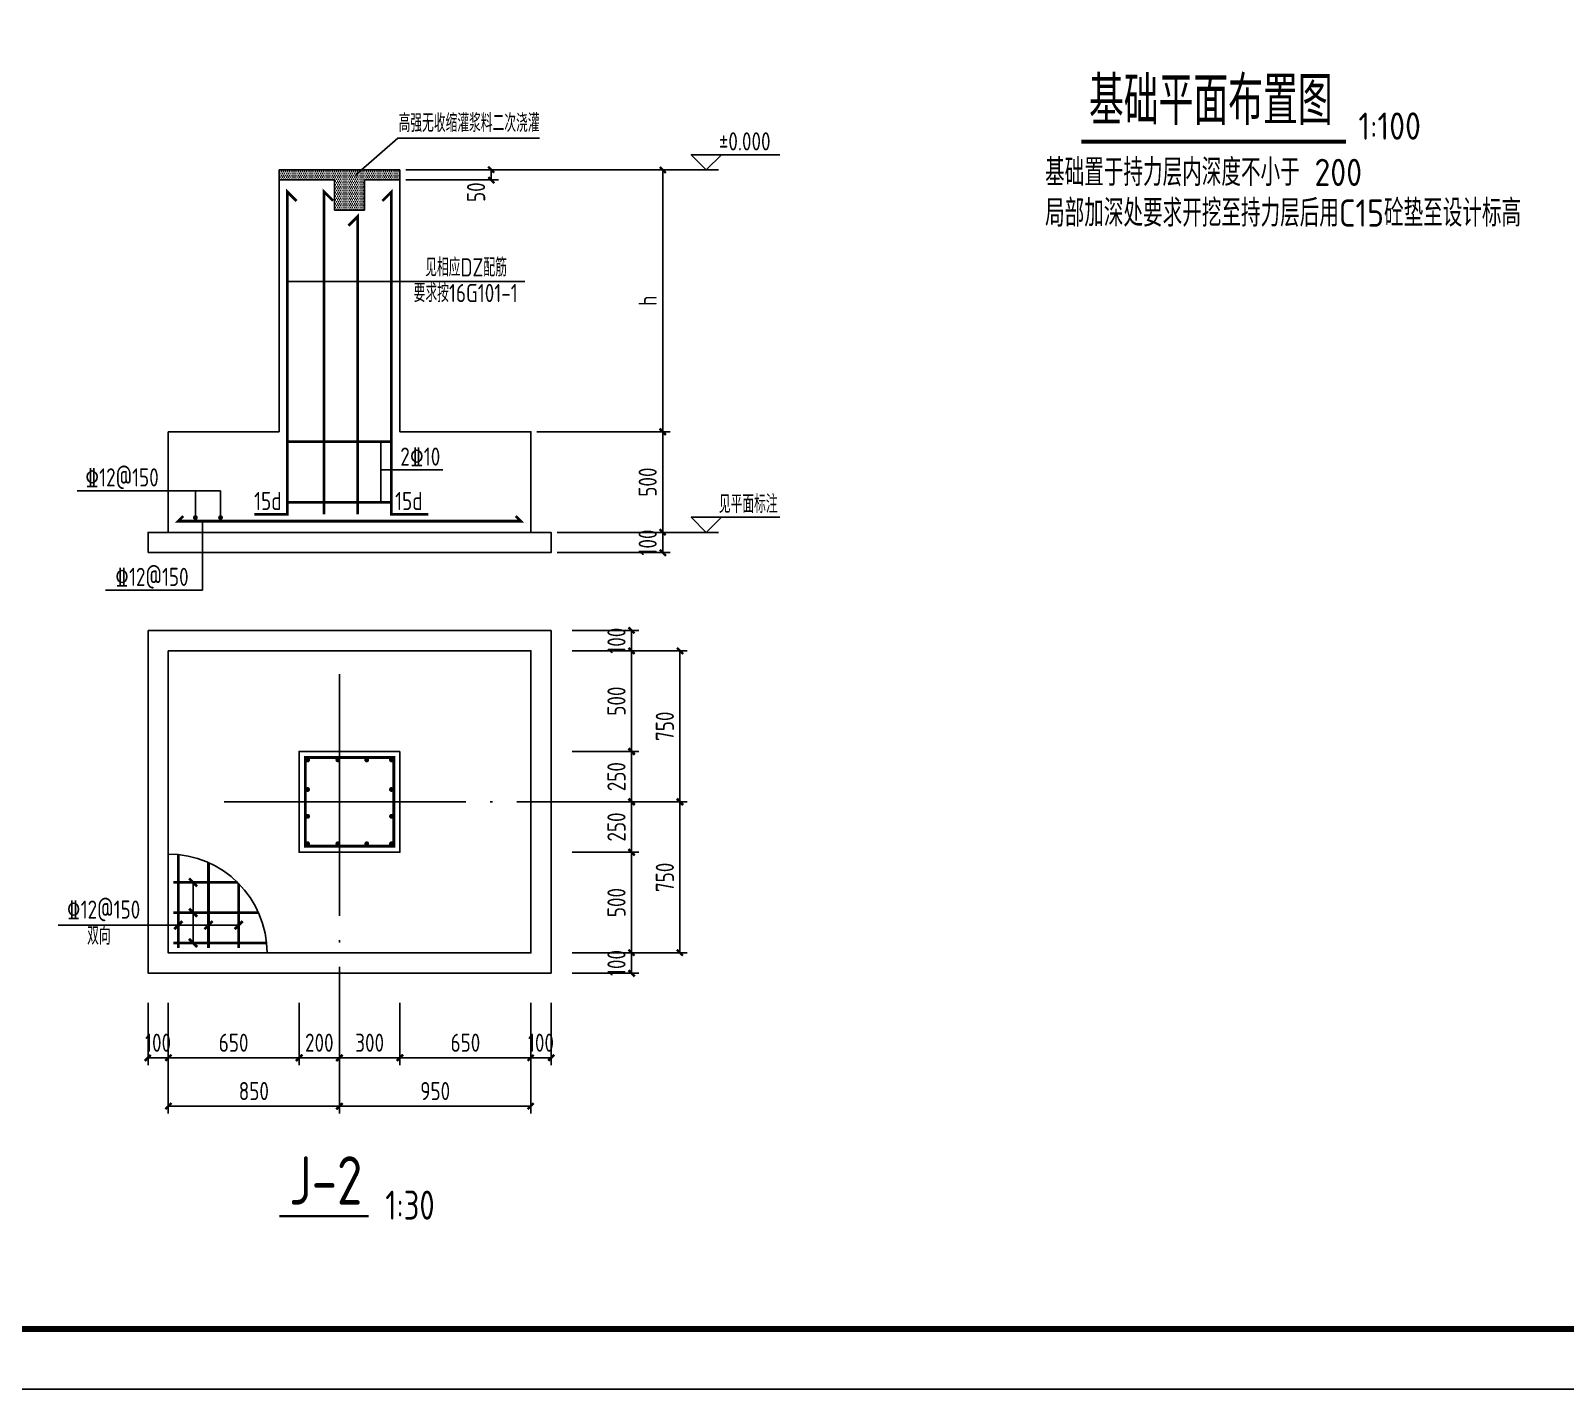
# Model space of a CAD drawing. Header units: millimetres. Extents: x 866561 to 876967, y 40200 to 44891.
# Drawn here: x 867710.8 to 867964.7, y 40201.4 to 40426.1 of the extents above; entities that cross this region are included whole.
import ezdxf

# ---------------------------------------------------------------- set-up
doc = ezdxf.new("R2010")
doc.units = ezdxf.units.MM
doc.header["$LTSCALE"] = 1000
doc.header["$MEASUREMENT"] = 0
doc.linetypes.add('DOTE', pattern=[2.42, 2, -0.2, 0.02, -0.2])
for name, color, linetype in [('1505', 2, 'Continuous'), ('1525', 1, 'Continuous'), ('1526', 7, 'Continuous'), ('1527', 7, 'Continuous'), ('1530', 253, 'Continuous'), ('1534', 7, 'Continuous'), ('DIM', 7, 'Continuous'), ('DOTE', 1, 'DOTE'), ('NUM', 7, 'Continuous'), ('图名下划线', 7, 'Continuous'), ('文字', 7, 'Continuous'), ('构造柱', 3, 'Continuous')]:
    doc.layers.add(name, color=color, linetype=linetype)
doc.styles.add('GBHZ', font='gbenor.shx', dxfattribs={"width": 0.9, "bigfont": 'gbcbig.shx'})
doc.dimstyles.new('Y30', dxfattribs={"dimscale": 0, "dimtxt": 3, "dimasz": 0.01, "dimexe": 1.2, "dimexo": 1, "dimgap": 1, "dimtad": 1, "dimdec": 0, "dimlfac": 30, "dimzin": 0, "dimdsep": 46, "dimtxsty": 'GBHZ', "dimblk1": 'DX', "dimblk2": 'DX', "dimsah": 1, "dimcen": 0.09, "dimdle": 1, "dimadec": 0, "dimazin": 0, "dimtfac": 1, "dimtdec": 0, "dimtix": 1, "dimtmove": 2, "dimatfit": 3, "dimldrblk": 'DX', "dimfxl": 0, "dimtolj": 1, "dimtzin": 0, "dimarcsym": 0})

# ---------------------------------------------------------------- blocks, each defined once
blk = doc.blocks.new('DX')
at = {"color": 0, "linetype": 'ByBlock', "const_width": 40}
blk.add_lwpolyline([(-54, -51), (46, 49)], dxfattribs=at)
blk = doc.blocks.new('*D490')
at = {"layer": 'Defpoints', "color": 0, "transparency": 16777216}
for p in [(867730.24, 40266.3), (867733.57, 40266.3), (867733.57, 40256.2)]:
    blk.add_point(p, dxfattribs=at)
at = {"layer": 'dim', "color": 0, "lineweight": -2, "transparency": 16777216}
for p, q in [((867730.24, 40265.3), (867730.24, 40255)), ((867733.57, 40265.3), (867733.57, 40255)), ((867730.23, 40256.2), (867730.22, 40256.2)), ((867730.24, 40256.2), (867733.57, 40256.2)), ((867733.58, 40256.2), (867733.59, 40256.2))]:
    blk.add_line(p, q, dxfattribs=at)
at = {"layer": 'dim', "color": 0, "lineweight": -2, "transparency": 16777216, "xscale": 0.01, "yscale": 0.01, "zscale": 0.01}
blk.add_blockref('DX', (867730.24, 40256.2), dxfattribs=at)
at = {"layer": 'dim', "color": 0, "lineweight": -2, "transparency": 16777216, "xscale": 0.01, "yscale": 0.01, "zscale": 0.01, "rotation": 180}
blk.add_blockref('DX', (867733.57, 40256.2), dxfattribs=at)
at = {"layer": 'dim', "color": 0, "transparency": 16777216, "insert": (867731.9, 40258.7), "char_height": 3, "attachment_point": 5, "style": 'GBHZ'}
blk.add_mtext('\\A1;100', dxfattribs=at)
blk = doc.blocks.new('*D491')
at = {"layer": 'Defpoints', "color": 0, "transparency": 16777216}
for p in [(867771.9, 40266.3), (867793.57, 40266.3), (867771.9, 40256.2)]:
    blk.add_point(p, dxfattribs=at)
at = {"layer": 'dim', "color": 0, "lineweight": -2, "transparency": 16777216}
for p, q in [((867771.9, 40265.3), (867771.9, 40255)), ((867793.57, 40265.3), (867793.57, 40255)), ((867793.56, 40256.2), (867771.91, 40256.2))]:
    blk.add_line(p, q, dxfattribs=at)
at = {"layer": 'dim', "color": 0, "lineweight": -2, "transparency": 16777216, "xscale": 0.01, "yscale": 0.01, "zscale": 0.01, "rotation": 180}
blk.add_blockref('DX', (867771.9, 40256.2), dxfattribs=at)
at = {"layer": 'dim', "color": 0, "lineweight": -2, "transparency": 16777216, "xscale": 0.01, "yscale": 0.01, "zscale": 0.01}
blk.add_blockref('DX', (867793.57, 40256.2), dxfattribs=at)
at = {"layer": 'dim', "color": 0, "transparency": 16777216, "insert": (867782.74, 40258.7), "char_height": 3, "attachment_point": 5, "style": 'GBHZ'}
blk.add_mtext('\\A1;650', dxfattribs=at)
blk = doc.blocks.new('*D492')
at = {"layer": 'Defpoints', "color": 0, "transparency": 16777216}
for p in [(867761.9, 40266.3), (867771.9, 40266.3), (867761.9, 40256.2)]:
    blk.add_point(p, dxfattribs=at)
at = {"layer": 'dim', "color": 0, "lineweight": -2, "transparency": 16777216}
for p, q in [((867761.9, 40265.3), (867761.9, 40255)), ((867771.9, 40265.3), (867771.9, 40255)), ((867771.89, 40256.2), (867761.91, 40256.2))]:
    blk.add_line(p, q, dxfattribs=at)
at = {"layer": 'dim', "color": 0, "lineweight": -2, "transparency": 16777216, "xscale": 0.01, "yscale": 0.01, "zscale": 0.01, "rotation": 180}
blk.add_blockref('DX', (867761.9, 40256.2), dxfattribs=at)
at = {"layer": 'dim', "color": 0, "lineweight": -2, "transparency": 16777216, "xscale": 0.01, "yscale": 0.01, "zscale": 0.01}
blk.add_blockref('DX', (867771.9, 40256.2), dxfattribs=at)
at = {"layer": 'dim', "color": 0, "transparency": 16777216, "insert": (867766.9, 40258.7), "char_height": 3, "attachment_point": 5, "style": 'GBHZ'}
blk.add_mtext('\\A1;300', dxfattribs=at)
blk = doc.blocks.new('*D493')
at = {"layer": 'Defpoints', "color": 0, "transparency": 16777216}
for p in [(867755.24, 40266.3), (867761.9, 40266.3), (867755.24, 40256.2)]:
    blk.add_point(p, dxfattribs=at)
at = {"layer": 'dim', "color": 0, "lineweight": -2, "transparency": 16777216}
for p, q in [((867755.24, 40265.3), (867755.24, 40255)), ((867761.9, 40265.3), (867761.9, 40255)), ((867761.89, 40256.2), (867755.25, 40256.2))]:
    blk.add_line(p, q, dxfattribs=at)
at = {"layer": 'dim', "color": 0, "lineweight": -2, "transparency": 16777216, "xscale": 0.01, "yscale": 0.01, "zscale": 0.01, "rotation": 180}
blk.add_blockref('DX', (867755.24, 40256.2), dxfattribs=at)
at = {"layer": 'dim', "color": 0, "lineweight": -2, "transparency": 16777216, "xscale": 0.01, "yscale": 0.01, "zscale": 0.01}
blk.add_blockref('DX', (867761.9, 40256.2), dxfattribs=at)
at = {"layer": 'dim', "color": 0, "transparency": 16777216, "insert": (867758.57, 40258.7), "char_height": 3, "attachment_point": 5, "style": 'GBHZ'}
blk.add_mtext('\\A1;200', dxfattribs=at)
blk = doc.blocks.new('*D494')
at = {"layer": 'Defpoints', "color": 0, "transparency": 16777216}
for p in [(867733.57, 40266.3), (867755.24, 40266.3), (867733.57, 40256.2)]:
    blk.add_point(p, dxfattribs=at)
at = {"layer": 'dim', "color": 0, "lineweight": -2, "transparency": 16777216}
for p, q in [((867733.57, 40265.3), (867733.57, 40255)), ((867755.24, 40265.3), (867755.24, 40255)), ((867755.23, 40256.2), (867733.58, 40256.2))]:
    blk.add_line(p, q, dxfattribs=at)
at = {"layer": 'dim', "color": 0, "lineweight": -2, "transparency": 16777216, "xscale": 0.01, "yscale": 0.01, "zscale": 0.01, "rotation": 180}
blk.add_blockref('DX', (867733.57, 40256.2), dxfattribs=at)
at = {"layer": 'dim', "color": 0, "lineweight": -2, "transparency": 16777216, "xscale": 0.01, "yscale": 0.01, "zscale": 0.01}
blk.add_blockref('DX', (867755.24, 40256.2), dxfattribs=at)
at = {"layer": 'dim', "color": 0, "transparency": 16777216, "insert": (867744.4, 40258.7), "char_height": 3, "attachment_point": 5, "style": 'GBHZ'}
blk.add_mtext('\\A1;650', dxfattribs=at)
blk = doc.blocks.new('*D495')
at = {"layer": 'Defpoints', "color": 0, "transparency": 16777216}
for p in [(867793.57, 40266.3), (867796.9, 40266.3), (867796.9, 40256.2)]:
    blk.add_point(p, dxfattribs=at)
at = {"layer": 'dim', "color": 0, "lineweight": -2, "transparency": 16777216}
for p, q in [((867793.57, 40265.3), (867793.57, 40255)), ((867796.9, 40265.3), (867796.9, 40255)), ((867793.56, 40256.2), (867793.55, 40256.2)), ((867793.57, 40256.2), (867796.9, 40256.2)), ((867796.91, 40256.2), (867796.92, 40256.2))]:
    blk.add_line(p, q, dxfattribs=at)
at = {"layer": 'dim', "color": 0, "lineweight": -2, "transparency": 16777216, "xscale": 0.01, "yscale": 0.01, "zscale": 0.01}
blk.add_blockref('DX', (867793.57, 40256.2), dxfattribs=at)
at = {"layer": 'dim', "color": 0, "lineweight": -2, "transparency": 16777216, "xscale": 0.01, "yscale": 0.01, "zscale": 0.01, "rotation": 180}
blk.add_blockref('DX', (867796.9, 40256.2), dxfattribs=at)
at = {"layer": 'dim', "color": 0, "transparency": 16777216, "insert": (867795.24, 40258.7), "char_height": 3, "attachment_point": 5, "style": 'GBHZ'}
blk.add_mtext('\\A1;100', dxfattribs=at)
blk = doc.blocks.new('*D496')
at = {"layer": 'Defpoints', "color": 0, "transparency": 16777216}
for p in [(867733.57, 40266.3), (867761.9, 40266.3), (867761.9, 40248.2)]:
    blk.add_point(p, dxfattribs=at)
at = {"layer": 'dim', "color": 0, "lineweight": -2, "transparency": 16777216}
for p, q in [((867733.57, 40265.3), (867733.57, 40247)), ((867761.9, 40265.3), (867761.9, 40247)), ((867733.58, 40248.2), (867761.89, 40248.2))]:
    blk.add_line(p, q, dxfattribs=at)
at = {"layer": 'dim', "color": 0, "lineweight": -2, "transparency": 16777216, "xscale": 0.01, "yscale": 0.01, "zscale": 0.01, "rotation": 180}
blk.add_blockref('DX', (867733.57, 40248.2), dxfattribs=at)
at = {"layer": 'dim', "color": 0, "lineweight": -2, "transparency": 16777216, "xscale": 0.01, "yscale": 0.01, "zscale": 0.01}
blk.add_blockref('DX', (867761.9, 40248.2), dxfattribs=at)
at = {"layer": 'dim', "color": 0, "transparency": 16777216, "insert": (867747.74, 40250.7), "char_height": 3, "attachment_point": 5, "style": 'GBHZ'}
blk.add_mtext('\\A1;850', dxfattribs=at)
blk = doc.blocks.new('*D497')
at = {"layer": 'Defpoints', "color": 0, "transparency": 16777216}
for p in [(867761.9, 40266.3), (867793.57, 40266.3), (867793.57, 40248.2)]:
    blk.add_point(p, dxfattribs=at)
at = {"layer": 'dim', "color": 0, "lineweight": -2, "transparency": 16777216}
for p, q in [((867761.9, 40265.3), (867761.9, 40247)), ((867793.57, 40265.3), (867793.57, 40247)), ((867761.91, 40248.2), (867793.56, 40248.2))]:
    blk.add_line(p, q, dxfattribs=at)
at = {"layer": 'dim', "color": 0, "lineweight": -2, "transparency": 16777216, "xscale": 0.01, "yscale": 0.01, "zscale": 0.01, "rotation": 180}
blk.add_blockref('DX', (867761.9, 40248.2), dxfattribs=at)
at = {"layer": 'dim', "color": 0, "lineweight": -2, "transparency": 16777216, "xscale": 0.01, "yscale": 0.01, "zscale": 0.01}
blk.add_blockref('DX', (867793.57, 40248.2), dxfattribs=at)
at = {"layer": 'dim', "color": 0, "transparency": 16777216, "insert": (867777.74, 40250.7), "char_height": 3, "attachment_point": 5, "style": 'GBHZ'}
blk.add_mtext('\\A1;950', dxfattribs=at)
blk = doc.blocks.new('*D498')
at = {"layer": 'Defpoints', "color": 0, "transparency": 16777216}
for p in [(867799.4, 40326.89), (867799.4, 40323.56), (867810.23, 40323.56)]:
    blk.add_point(p, dxfattribs=at)
at = {"layer": 'dim', "color": 0, "lineweight": -2, "transparency": 16777216}
for p, q in [((867800.4, 40326.89), (867811.43, 40326.89)), ((867810.23, 40326.9), (867810.23, 40326.91)), ((867810.23, 40326.89), (867810.23, 40323.56)), ((867800.4, 40323.56), (867811.43, 40323.56)), ((867810.23, 40323.55), (867810.23, 40323.54))]:
    blk.add_line(p, q, dxfattribs=at)
at = {"layer": 'dim', "color": 0, "lineweight": -2, "transparency": 16777216, "xscale": 0.01, "yscale": 0.01, "zscale": 0.01}
for p, rotation in [((867810.23, 40326.89), 270), ((867810.23, 40323.56), 90)]:
    blk.add_blockref('DX', p, dxfattribs=dict(at, rotation=rotation))
at = {"layer": 'dim', "color": 0, "transparency": 16777216, "insert": (867807.73, 40325.22), "char_height": 3, "attachment_point": 5, "rotation": 90, "style": 'GBHZ'}
blk.add_mtext('\\A1;100', dxfattribs=at)
blk = doc.blocks.new('*D479')
at = {"layer": 'Defpoints', "color": 0, "transparency": 16777216}
for p in [(867799.4, 40323.56), (867799.4, 40306.89), (867810.23, 40306.89)]:
    blk.add_point(p, dxfattribs=at)
at = {"layer": 'dim', "color": 0, "lineweight": -2, "transparency": 16777216}
for p, q in [((867800.4, 40323.56), (867811.43, 40323.56)), ((867810.23, 40323.55), (867810.23, 40306.9)), ((867800.4, 40306.89), (867811.43, 40306.89))]:
    blk.add_line(p, q, dxfattribs=at)
at = {"layer": 'dim', "color": 0, "lineweight": -2, "transparency": 16777216, "xscale": 0.01, "yscale": 0.01, "zscale": 0.01}
for p, rotation in [((867810.23, 40323.56), 90), ((867810.23, 40306.89), 270)]:
    blk.add_blockref('DX', p, dxfattribs=dict(at, rotation=rotation))
at = {"layer": 'dim', "color": 0, "transparency": 16777216, "insert": (867807.73, 40315.22), "char_height": 3, "attachment_point": 5, "rotation": 90, "style": 'GBHZ'}
blk.add_mtext('\\A1;500', dxfattribs=at)
blk = doc.blocks.new('*D480')
at = {"layer": 'Defpoints', "color": 0, "transparency": 16777216}
for p in [(867799.4, 40306.89), (867799.4, 40298.56), (867810.23, 40298.56)]:
    blk.add_point(p, dxfattribs=at)
at = {"layer": 'dim', "color": 0, "lineweight": -2, "transparency": 16777216}
for p, q in [((867800.4, 40306.89), (867811.43, 40306.89)), ((867810.23, 40306.88), (867810.23, 40298.57)), ((867800.4, 40298.56), (867811.43, 40298.56))]:
    blk.add_line(p, q, dxfattribs=at)
at = {"layer": 'dim', "color": 0, "lineweight": -2, "transparency": 16777216, "xscale": 0.01, "yscale": 0.01, "zscale": 0.01}
for p, rotation in [((867810.23, 40306.89), 90), ((867810.23, 40298.56), 270)]:
    blk.add_blockref('DX', p, dxfattribs=dict(at, rotation=rotation))
at = {"layer": 'dim', "color": 0, "transparency": 16777216, "insert": (867807.73, 40302.72), "char_height": 3, "attachment_point": 5, "rotation": 90, "style": 'GBHZ'}
blk.add_mtext('\\A1;250', dxfattribs=at)
blk = doc.blocks.new('*D481')
at = {"layer": 'Defpoints', "color": 0, "transparency": 16777216}
for p in [(867799.4, 40298.56), (867799.4, 40290.22), (867810.23, 40290.22)]:
    blk.add_point(p, dxfattribs=at)
at = {"layer": 'dim', "color": 0, "lineweight": -2, "transparency": 16777216}
for p, q in [((867800.4, 40298.56), (867811.43, 40298.56)), ((867810.23, 40298.55), (867810.23, 40290.23)), ((867800.4, 40290.22), (867811.43, 40290.22))]:
    blk.add_line(p, q, dxfattribs=at)
at = {"layer": 'dim', "color": 0, "lineweight": -2, "transparency": 16777216, "xscale": 0.01, "yscale": 0.01, "zscale": 0.01}
for p, rotation in [((867810.23, 40298.56), 90), ((867810.23, 40290.22), 270)]:
    blk.add_blockref('DX', p, dxfattribs=dict(at, rotation=rotation))
at = {"layer": 'dim', "color": 0, "transparency": 16777216, "insert": (867807.73, 40294.39), "char_height": 3, "attachment_point": 5, "rotation": 90, "style": 'GBHZ'}
blk.add_mtext('\\A1;250', dxfattribs=at)
blk = doc.blocks.new('*D482')
at = {"layer": 'Defpoints', "color": 0, "transparency": 16777216}
for p in [(867799.4, 40290.22), (867799.4, 40273.56), (867810.23, 40273.56)]:
    blk.add_point(p, dxfattribs=at)
at = {"layer": 'dim', "color": 0, "lineweight": -2, "transparency": 16777216}
for p, q in [((867800.4, 40290.22), (867811.43, 40290.22)), ((867810.23, 40290.21), (867810.23, 40273.57)), ((867800.4, 40273.56), (867811.43, 40273.56))]:
    blk.add_line(p, q, dxfattribs=at)
at = {"layer": 'dim', "color": 0, "lineweight": -2, "transparency": 16777216, "xscale": 0.01, "yscale": 0.01, "zscale": 0.01}
for p, rotation in [((867810.23, 40290.22), 90), ((867810.23, 40273.56), 270)]:
    blk.add_blockref('DX', p, dxfattribs=dict(at, rotation=rotation))
at = {"layer": 'dim', "color": 0, "transparency": 16777216, "insert": (867807.73, 40281.89), "char_height": 3, "attachment_point": 5, "rotation": 90, "style": 'GBHZ'}
blk.add_mtext('\\A1;500', dxfattribs=at)
blk = doc.blocks.new('*D483')
at = {"layer": 'Defpoints', "color": 0, "transparency": 16777216}
for p in [(867799.4, 40273.56), (867799.4, 40270.22), (867810.23, 40270.22)]:
    blk.add_point(p, dxfattribs=at)
at = {"layer": 'dim', "color": 0, "lineweight": -2, "transparency": 16777216}
for p, q in [((867800.4, 40273.56), (867811.43, 40273.56)), ((867810.23, 40273.57), (867810.23, 40273.58)), ((867810.23, 40273.56), (867810.23, 40270.22)), ((867800.4, 40270.22), (867811.43, 40270.22)), ((867810.23, 40270.21), (867810.23, 40270.2))]:
    blk.add_line(p, q, dxfattribs=at)
at = {"layer": 'dim', "color": 0, "lineweight": -2, "transparency": 16777216, "xscale": 0.01, "yscale": 0.01, "zscale": 0.01}
for p, rotation in [((867810.23, 40273.56), 270), ((867810.23, 40270.22), 90)]:
    blk.add_blockref('DX', p, dxfattribs=dict(at, rotation=rotation))
at = {"layer": 'dim', "color": 0, "transparency": 16777216, "insert": (867807.73, 40271.89), "char_height": 3, "attachment_point": 5, "rotation": 90, "style": 'GBHZ'}
blk.add_mtext('\\A1;100', dxfattribs=at)
blk = doc.blocks.new('*D484')
at = {"layer": 'Defpoints', "color": 0, "transparency": 16777216}
for p in [(867799.4, 40298.56), (867818.23, 40298.56), (867799.4, 40273.56)]:
    blk.add_point(p, dxfattribs=at)
at = {"layer": 'dim', "color": 0, "lineweight": -2, "transparency": 16777216}
for p, q in [((867800.4, 40298.56), (867819.43, 40298.56)), ((867818.23, 40273.57), (867818.23, 40298.55)), ((867800.4, 40273.56), (867819.43, 40273.56))]:
    blk.add_line(p, q, dxfattribs=at)
at = {"layer": 'dim', "color": 0, "lineweight": -2, "transparency": 16777216, "xscale": 0.01, "yscale": 0.01, "zscale": 0.01}
for p, rotation in [((867818.23, 40298.56), 90), ((867818.23, 40273.56), 270)]:
    blk.add_blockref('DX', p, dxfattribs=dict(at, rotation=rotation))
at = {"layer": 'dim', "color": 0, "transparency": 16777216, "insert": (867815.73, 40286.06), "char_height": 3, "attachment_point": 5, "rotation": 90, "style": 'GBHZ'}
blk.add_mtext('\\A1;750', dxfattribs=at)
blk = doc.blocks.new('*D485')
at = {"layer": 'Defpoints', "color": 0, "transparency": 16777216}
for p in [(867799.4, 40323.56), (867818.23, 40323.56), (867799.4, 40298.56)]:
    blk.add_point(p, dxfattribs=at)
at = {"layer": 'dim', "color": 0, "lineweight": -2, "transparency": 16777216}
for p, q in [((867800.4, 40323.56), (867819.43, 40323.56)), ((867818.23, 40298.57), (867818.23, 40323.55)), ((867800.4, 40298.56), (867819.43, 40298.56))]:
    blk.add_line(p, q, dxfattribs=at)
at = {"layer": 'dim', "color": 0, "lineweight": -2, "transparency": 16777216, "xscale": 0.01, "yscale": 0.01, "zscale": 0.01}
for p, rotation in [((867818.23, 40323.56), 90), ((867818.23, 40298.56), 270)]:
    blk.add_blockref('DX', p, dxfattribs=dict(at, rotation=rotation))
at = {"layer": 'dim', "color": 0, "transparency": 16777216, "insert": (867815.73, 40311.06), "char_height": 3, "attachment_point": 5, "rotation": 90, "style": 'GBHZ'}
blk.add_mtext('\\A1;750', dxfattribs=at)
blk = doc.blocks.new('*D486')
at = {"layer": 'Defpoints', "color": 0, "transparency": 16777216}
for p in [(867796.9, 40343.13), (867815.39, 40343.13), (867796.9, 40339.8)]:
    blk.add_point(p, dxfattribs=at)
at = {"layer": 'dim', "color": 0, "lineweight": -2, "transparency": 16777216}
for p, q in [((867797.9, 40343.13), (867816.59, 40343.13)), ((867815.39, 40343.14), (867815.39, 40343.15)), ((867815.39, 40339.8), (867815.39, 40343.13)), ((867797.9, 40339.8), (867816.59, 40339.8)), ((867815.39, 40339.79), (867815.39, 40339.78))]:
    blk.add_line(p, q, dxfattribs=at)
at = {"layer": 'dim', "color": 0, "lineweight": -2, "transparency": 16777216, "xscale": 0.01, "yscale": 0.01, "zscale": 0.01}
for p, rotation in [((867815.39, 40343.13), 270), ((867815.39, 40339.8), 90)]:
    blk.add_blockref('DX', p, dxfattribs=dict(at, rotation=rotation))
at = {"layer": 'dim', "color": 0, "transparency": 16777216, "insert": (867812.89, 40341.46), "char_height": 3, "attachment_point": 5, "rotation": 90, "style": 'GBHZ'}
blk.add_mtext('\\A1;100', dxfattribs=at)
blk = doc.blocks.new('*D487')
at = {"layer": 'Defpoints', "color": 0, "transparency": 16777216}
for p in [(867784.49, 40403.13), (867815.39, 40403.13), (867793.57, 40359.8)]:
    blk.add_point(p, dxfattribs=at)
at = {"layer": 'dim', "color": 0, "lineweight": -2, "transparency": 16777216}
for p, q in [((867785.49, 40403.13), (867816.59, 40403.13)), ((867815.39, 40359.81), (867815.39, 40403.12)), ((867794.57, 40359.8), (867816.59, 40359.8))]:
    blk.add_line(p, q, dxfattribs=at)
at = {"layer": 'dim', "color": 0, "lineweight": -2, "transparency": 16777216, "xscale": 0.01, "yscale": 0.01, "zscale": 0.01}
for p, rotation in [((867815.39, 40403.13), 90), ((867815.39, 40359.8), 270)]:
    blk.add_blockref('DX', p, dxfattribs=dict(at, rotation=rotation))
at = {"layer": 'dim', "color": 0, "transparency": 16777216, "insert": (867812.89, 40381.46), "char_height": 3, "attachment_point": 5, "rotation": 90, "style": 'GBHZ'}
blk.add_mtext('\\A1;h', dxfattribs=at)
blk = doc.blocks.new('*D488')
at = {"layer": 'Defpoints', "color": 0, "transparency": 16777216}
for p in [(867771.9, 40403.13), (867771.9, 40401.46), (867787.01, 40401.46)]:
    blk.add_point(p, dxfattribs=at)
at = {"layer": 'dim', "color": 0, "lineweight": -2, "transparency": 16777216}
for p, q in [((867772.9, 40403.13), (867788.21, 40403.13)), ((867787.01, 40403.14), (867787.01, 40403.15)), ((867787.01, 40403.13), (867787.01, 40401.46)), ((867772.9, 40401.46), (867788.21, 40401.46)), ((867787.01, 40401.45), (867787.01, 40401.44))]:
    blk.add_line(p, q, dxfattribs=at)
at = {"layer": 'dim', "color": 0, "lineweight": -2, "transparency": 16777216, "xscale": 0.01, "yscale": 0.01, "zscale": 0.01}
for p, rotation in [((867787.01, 40403.13), 270), ((867787.01, 40401.46), 90)]:
    blk.add_blockref('DX', p, dxfattribs=dict(at, rotation=rotation))
at = {"layer": 'dim', "color": 0, "transparency": 16777216, "insert": (867784.51, 40399.43), "char_height": 3, "attachment_point": 5, "rotation": 90, "style": 'GBHZ'}
blk.add_mtext('\\A1;50', dxfattribs=at)
blk = doc.blocks.new('*D489')
at = {"layer": 'Defpoints', "color": 0, "transparency": 16777216}
for p in [(867793.57, 40359.8), (867796.9, 40343.13), (867815.39, 40343.13)]:
    blk.add_point(p, dxfattribs=at)
at = {"layer": 'dim', "color": 0, "lineweight": -2, "transparency": 16777216}
for p, q in [((867794.57, 40359.8), (867816.59, 40359.8)), ((867815.39, 40359.79), (867815.39, 40343.14)), ((867797.9, 40343.13), (867816.59, 40343.13))]:
    blk.add_line(p, q, dxfattribs=at)
at = {"layer": 'dim', "color": 0, "lineweight": -2, "transparency": 16777216, "xscale": 0.01, "yscale": 0.01, "zscale": 0.01}
for p, rotation in [((867815.39, 40359.8), 90), ((867815.39, 40343.13), 270)]:
    blk.add_blockref('DX', p, dxfattribs=dict(at, rotation=rotation))
at = {"layer": 'dim', "color": 0, "transparency": 16777216, "insert": (867812.89, 40351.46), "char_height": 3, "attachment_point": 5, "rotation": 90, "style": 'GBHZ'}
blk.add_mtext('\\A1;500', dxfattribs=at)

msp = doc.modelspace()

# ---------------------------------------------------------------- hatches: boundary and pattern name
at = {"layer": '构造柱'}
h = msp.add_hatch(dxfattribs=at)
h.set_pattern_fill('DOTS', color=256, scale=5, style=0)
h.set_pattern_definition([(0, (750.47678, -920.92955), (0.15625, 0.3125), [0, -0.3125])])
h.paths.add_polyline_path([(867766.071, 40401.465), (867771.904, 40401.465), (867771.904, 40403.132), (867751.904, 40403.132), (867751.904, 40401.465), (867761.071, 40401.465), (867761.071, 40396.465), (867766.071, 40396.465)])

# ---------------------------------------------------------------- linework, layer by layer
for p, q in [((867764.591, 40402.297, 40.505), (867771.535, 40408.349, 40.505)), ((867771.535, 40408.349, 40.505), (867794.976, 40408.349, 40.505)), ((868348.484, 40201.355), (867507.484, 40201.355))]:
    msp.add_line(p, q)
at = {"color": 0, "const_width": 1}
msp.add_lwpolyline([(868338.484, 40211.355), (867532.484, 40211.355), (867532.484, 40785.355), (868338.484, 40785.355)], close=True, dxfattribs=at)
at = {"const_width": 0.667}
msp.add_lwpolyline([(867884.629, 40407.786), (867928.395, 40407.786)], dxfattribs=at)
at = {"layer": '1505'}
for p, q in [((867751.904, 40403.132), (867771.904, 40403.132)), ((867751.904, 40359.798), (867751.904, 40403.132)), ((867771.904, 40359.798), (867771.904, 40403.132)), ((867751.904, 40401.465), (867761.071, 40401.465)), ((867761.071, 40401.465), (867761.071, 40396.465)), ((867766.071, 40401.465), (867771.904, 40401.465)), ((867766.071, 40401.465), (867766.071, 40396.465)), ((867761.071, 40396.465), (867766.071, 40396.465)), ((867733.571, 40343.132), (867733.571, 40359.798)), ((867733.571, 40359.798), (867751.904, 40359.798))]:
    msp.add_line(p, q, dxfattribs=at)
for points in [[(867793.571, 40343.132), (867793.571, 40359.798), (867771.904, 40359.798)], [(867730.238, 40339.798), (867796.904, 40339.798), (867796.904, 40343.132), (867730.238, 40343.132), (867730.238, 40339.798)], [(867730.238, 40326.889), (867730.238, 40270.222), (867796.904, 40270.222), (867796.904, 40326.889), (867730.238, 40326.889)], [(867733.571, 40323.555), (867733.571, 40273.555), (867793.571, 40273.555), (867793.571, 40323.555), (867733.571, 40323.555)]]:
    msp.add_lwpolyline(points, dxfattribs=at)
msp.add_lwpolyline([(867771.904, 40306.889), (867771.904, 40290.222), (867755.238, 40290.222), (867755.238, 40306.889)], close=True, dxfattribs=at)
msp.add_arc((867733.571, 40273.555), 16.363, 0, 90, dxfattribs=at)
at = {"layer": '1525', "const_width": 0.45}
for points in [[(867754.804, 40397.965), (867753.304, 40399.465), (867753.304, 40346.132), (867747.834, 40346.132)], [(867759.353, 40346.132), (867759.353, 40399.495), (867760.853, 40397.995)], [(867769.004, 40397.965), (867770.504, 40399.465), (867770.504, 40346.132), (867776.63, 40346.132)], [(867764.912, 40346.132), (867764.912, 40395.396), (867763.412, 40393.896)], [(867753.304, 40358.132), (867770.504, 40358.132)], [(867736.071, 40345.832), (867735.238, 40344.998), (867791.904, 40344.998), (867791.071, 40345.832)], [(867753.304, 40348.132), (867770.504, 40348.132)], [(867756.238, 40291.222), (867756.238, 40305.889), (867770.904, 40305.889), (867770.904, 40291.222), (867756.238, 40291.222)], [(867735.238, 40274.389), (867735.238, 40289.833)], [(867740.238, 40274.389), (867740.238, 40288.499)], [(867734.405, 40285.222), (867745.045, 40285.222)], [(867745.238, 40274.389), (867745.238, 40285.029)], [(867734.405, 40280.222), (867748.515, 40280.222)], [(867734.405, 40275.222), (867749.849, 40275.222)]]:
    msp.add_lwpolyline(points, dxfattribs=at)
at = {"layer": '1525', "const_width": 0.4}
for points in [[(867738.271, 40345.582, 1), (867737.871, 40345.582, 1), (867738.271, 40345.582, 1)], [(867742.437, 40345.582, 1), (867742.037, 40345.582, 1), (867742.437, 40345.582, 1)], [(867756.638, 40305.289, -1), (867756.638, 40305.689, -1), (867756.638, 40305.289, -1)], [(867761.641, 40305.289, 1), (867761.641, 40305.689, 1), (867761.641, 40305.289, 1)], [(867766.418, 40305.289, -1), (867766.418, 40305.689, -1), (867766.418, 40305.289, -1)], [(867770.504, 40305.289, -1), (867770.504, 40305.689, -1), (867770.504, 40305.289, -1)], [(867756.638, 40300.398, -1), (867756.638, 40300.798, -1), (867756.638, 40300.398, -1)], [(867770.504, 40300.398, -1), (867770.504, 40300.798, -1), (867770.504, 40300.398, -1)], [(867756.638, 40295.956, -1), (867756.638, 40296.356, -1), (867756.638, 40295.956, -1)], [(867770.504, 40295.956, -1), (867770.504, 40296.356, -1), (867770.504, 40295.956, -1)], [(867756.638, 40291.422, -1), (867756.638, 40291.822, -1), (867756.638, 40291.422, -1)], [(867761.641, 40291.422, 1), (867761.641, 40291.822, 1), (867761.641, 40291.422, 1)], [(867766.418, 40291.422, -1), (867766.418, 40291.822, -1), (867766.418, 40291.422, -1)], [(867770.504, 40291.422, -1), (867770.504, 40291.822, -1), (867770.504, 40291.422, -1)]]:
    msp.add_lwpolyline(points, format="xyb", dxfattribs=at)
at = {"layer": '1526'}
for p, q in [((867742.237, 40350.038), (867718.507, 40350.038)), ((867738.071, 40345.582), (867738.071, 40350.038)), ((867742.237, 40345.582), (867742.237, 40350.038)), ((867739.237, 40344.998), (867739.237, 40333.578)), ((867723.23, 40333.578), (867739.237, 40333.578)), ((867737.692, 40275.222), (867737.692, 40285.222)), ((867715.4, 40278.148), (867745.238, 40278.148))]:
    msp.add_line(p, q, dxfattribs=at)
at = {"layer": '1527', "const_width": 0.45}
for points in [[(867737.025, 40285.889), (867738.359, 40284.555)], [(867737.025, 40280.889), (867738.359, 40279.555)], [(867734.571, 40277.481), (867735.905, 40278.814)], [(867739.571, 40277.481), (867740.905, 40278.814)], [(867744.571, 40277.481), (867745.905, 40278.814)], [(867737.025, 40275.889), (867738.359, 40274.555)]]:
    msp.add_lwpolyline(points, dxfattribs=at)
at = {"layer": '1530'}
for p, q in [((867753.304, 40384.651), (867792.561, 40384.651)), ((867768.755, 40358.132), (867768.755, 40348.132)), ((867768.755, 40353.492), (867778.987, 40353.492)), ((867816.586, 40343.132), (867824.586, 40343.132))]:
    msp.add_line(p, q, dxfattribs=at)
at = {"layer": '1534'}
msp.add_line((867816.586, 40403.132), (867824.586, 40403.132), dxfattribs=at)
for points in [[(867825.086, 40405.632), (867822.586, 40403.132), (867820.086, 40405.632), (867834.745, 40405.632)], [(867825.086, 40345.632), (867822.586, 40343.132), (867820.086, 40345.632), (867834.745, 40345.632)]]:
    msp.add_lwpolyline(points, dxfattribs=at)
at = {"layer": 'DOTE', "linetype": 'DOTE', "ltscale": 0.02}
for p, q in [((867761.904, 40319.679), (867761.904, 40251.643)), ((867742.822, 40298.555), (867807.532, 40298.555))]:
    msp.add_line(p, q, dxfattribs=at)
at = {"layer": '文字', "color": 6, "const_width": 0.4}
msp.add_lwpolyline([(867751.946, 40230.012), (867766.743, 40230.012)], dxfattribs=at)

# ---------------------------------------------------------------- texts
at = {"ltscale": 2, "style": 'GBHZ'}
msp.add_text('1:100', height=4.5, rotation=0.20444, dxfattribs=at).set_placement((867930.471, 40408.091))
at = {"style": 'GBHZ'}
for s, p in [('基础置于持力层内深度不小于 200', (867878.633, 40400.452)), ('局部加深处要求开挖至持力层后用C15砼垫至设计标高', (867878.633, 40393.724))]:
    msp.add_text(s, height=4.5, dxfattribs=at).set_placement(p)
at = {"layer": '1526', "style": 'GBHZ', "width": 0.9}
for s, p in [('2%%13210', (867771.973, 40354.181)), ('%%13212@150', (867719.837, 40350.738)), ('%%13212@150', (867724.78, 40334.278)), ('%%13212@150', (867716.778, 40279.233)), ('双向', (867720.161, 40274.904))]:
    msp.add_text(s, height=3, dxfattribs=at).set_placement(p)
at = {"layer": '1530', "style": 'GBHZ', "width": 0.9}
for p in [(867747.792, 40346.832), (867771.117, 40346.832)]:
    msp.add_text('15d', height=3, dxfattribs=at).set_placement(p)
at = {"layer": '1534', "style": 'GBHZ', "width": 0.9}
for s, p in [('高强无收缩灌浆料二次浇灌', (867771.684, 40409.374, 40.505)), ('%%P0.000', (867824.669, 40406.332)), ('见平面标注', (867824.669, 40346.332))]:
    msp.add_text(s, height=3, dxfattribs=at).set_placement(p)
at = {"layer": 'NUM', "style": 'GBHZ'}
msp.add_text('基础平面布置图', height=8, dxfattribs=at).set_placement((867885.884, 40410.559))
at = {"layer": '图名下划线', "style": 'GBHZ', "width": 0.9}
for s, p in [('见相应DZ配筋', (867776.092, 40385.482)), ('要求按16G101-1', (867774.186, 40381.237))]:
    msp.add_text(s, height=3, dxfattribs=at).set_placement(p)
at = {"layer": '文字', "color": 6, "style": 'GBHZ', "width": 0.9}
for s, height, p in [('J-2', 8, (867753.603, 40231.915)), ('1:30', 4.8, (867769.498, 40229.424))]:
    msp.add_text(s, height=height, dxfattribs=at).set_placement(p)

# ---------------------------------------------------------------- dimensions: what is measured, and where the dimension line sits
at = {"layer": 'dim'}
dim = msp.add_linear_dim(base=(867787.005, 40401.465), p1=(867771.904, 40403.132), p2=(867771.904, 40401.465), angle=90, dimstyle='Y30', override={"dimscale": 1}, dxfattribs=at)
dim.commit()
dim.dimension.update_dxf_attribs({"geometry": '*D488', "text_midpoint": (867784.505, 40399.427), "dimtype": 160})
dim = msp.add_linear_dim(base=(867815.386, 40403.132), p1=(867793.571, 40359.798), p2=(867784.493, 40403.132), angle=90, text='h', dimstyle='Y30', override={"dimscale": 1}, dxfattribs=at)
dim.commit()
dim.dimension.update_dxf_attribs({"geometry": '*D487', "text_midpoint": (867812.886, 40381.465)})
for base, p1, p2, angle, picture, middle in [((867815.386, 40343.132), (867793.571, 40359.798), (867796.904, 40343.132), 90, '*D489', (867812.886, 40351.465)), ((867815.386, 40343.132), (867796.904, 40339.798), (867796.904, 40343.132), 90, '*D486', (867812.886, 40341.465)), ((867810.226, 40323.555), (867799.404, 40326.889), (867799.404, 40323.555), 270, '*D498', (867807.726, 40325.222)), ((867810.226, 40306.889), (867799.404, 40323.555), (867799.404, 40306.889), 270, '*D479', (867807.726, 40315.222)), ((867818.226, 40323.555), (867799.404, 40298.555), (867799.404, 40323.555), 270, '*D485', (867815.726, 40311.055)), ((867810.226, 40298.555), (867799.404, 40306.889), (867799.404, 40298.555), 270, '*D480', (867807.726, 40302.722)), ((867810.226, 40290.222), (867799.404, 40298.555), (867799.404, 40290.222), 270, '*D481', (867807.726, 40294.389)), ((867818.226, 40298.555), (867799.404, 40273.555), (867799.404, 40298.555), 270, '*D484', (867815.726, 40286.055)), ((867810.226, 40273.555), (867799.404, 40290.222), (867799.404, 40273.555), 270, '*D482', (867807.726, 40281.889)), ((867810.226, 40270.222), (867799.404, 40273.555), (867799.404, 40270.222), 270, '*D483', (867807.726, 40271.889)), ((867733.571, 40256.198), (867755.238, 40266.295), (867733.571, 40266.295), 180, '*D494', (867744.404, 40258.698)), ((867761.904, 40248.199), (867733.571, 40266.295), (867761.904, 40266.295), 180, '*D496', (867747.738, 40250.699)), ((867755.238, 40256.198), (867761.904, 40266.295), (867755.238, 40266.295), 180, '*D493', (867758.571, 40258.698)), ((867761.904, 40256.198), (867771.904, 40266.295), (867761.904, 40266.295), 180, '*D492', (867766.904, 40258.698)), ((867793.571, 40248.199), (867761.904, 40266.295), (867793.571, 40266.295), 180, '*D497', (867777.738, 40250.699)), ((867771.904, 40256.198), (867793.571, 40266.295), (867771.904, 40266.295), 180, '*D491', (867782.738, 40258.698))]:
    dim = msp.add_linear_dim(base=base, p1=p1, p2=p2, angle=angle, dimstyle='Y30', override={"dimscale": 1}, dxfattribs=at)
    dim.commit()
    dim.dimension.update_dxf_attribs({"geometry": picture, "text_midpoint": middle})
for base, p1, p2, picture, middle in [((867733.571, 40256.198), (867730.238, 40266.295), (867733.571, 40266.295), '*D490', (867731.904, 40258.698)), ((867796.904, 40256.198), (867793.571, 40266.295), (867796.904, 40266.295), '*D495', (867795.238, 40258.698))]:
    dim = msp.add_linear_dim(base=base, p1=p1, p2=p2, dimstyle='Y30', override={"dimscale": 1}, dxfattribs=at)
    dim.commit()
    dim.dimension.update_dxf_attribs({"geometry": picture, "text_midpoint": middle})

doc.saveas('drawing.dxf')
